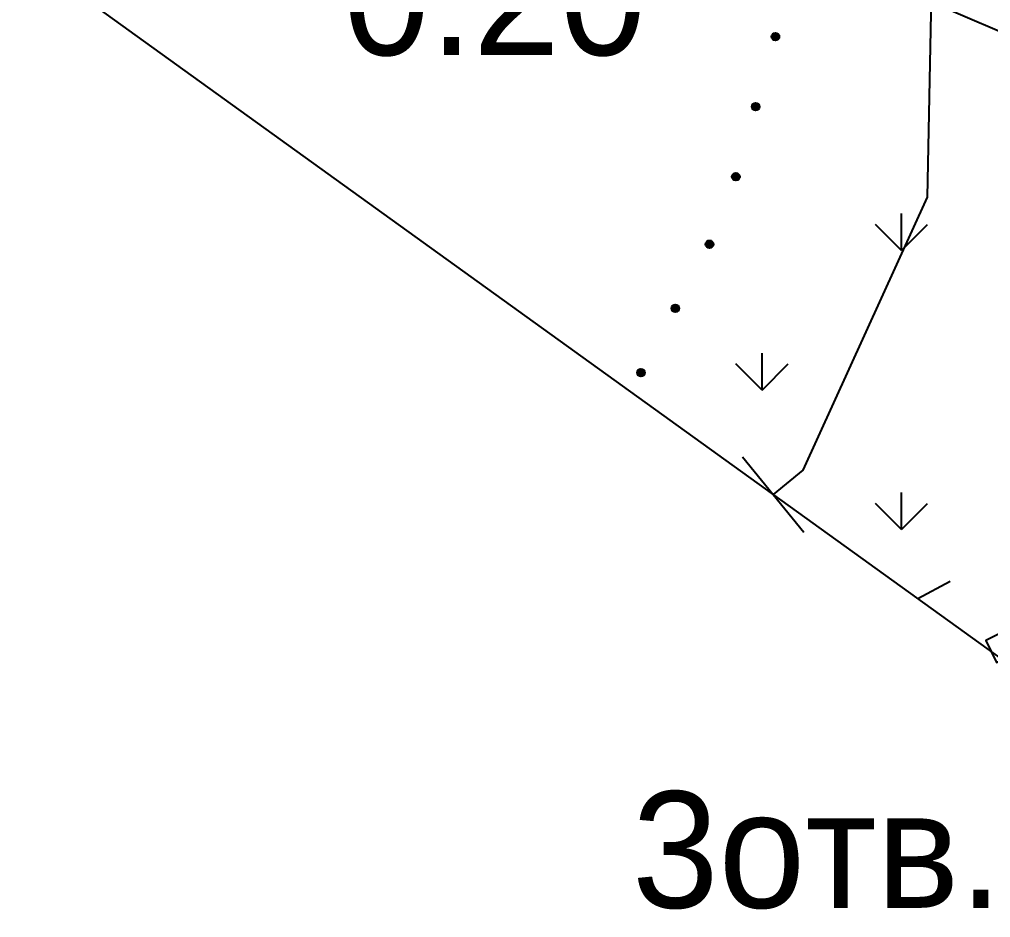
# Model space of a CAD drawing. Header units: metres. Extents: x -2743 to 126, y 13385 to 13916.
# Drawn here: x -1885.6 to -1875.59, y 13611.51 to 13620.76 of the extents above; entities that cross this region are included whole.
import ezdxf

# ---------------------------------------------------------------- set-up
doc = ezdxf.new("R2010")
doc.units = ezdxf.units.M
for name, color, linetype in [('GREEN_LAWN', 82, 'Continuous'), ('output[1-12]_3_ДЖКХ-24_03233kl$0$Красные линии', 7, 'Continuous'), ('output[1-12]_3_ДЖКХ-24_03233tp$0$Граница растительности и грунта', 7, 'Continuous'), ('output[1-12]_3_ДЖКХ-24_03233tp$0$Граница улицы', 7, 'Continuous'), ('output[1-12]_3_ДЖКХ-24_03233tp$0$Леса и газоны', 7, 'Continuous'), ('output[1-12]_3_ДЖКХ-24_03233up$0$Кабели', 7, 'Continuous'), ('output[1-12]_3_ДЖКХ-24_03233up$0$Кабель связи', 7, 'Continuous'), ('output[1-12]_brd$0$Граница заказа', 7, 'Continuous')]:
    doc.layers.add(name, color=color, linetype=linetype)

msp = doc.modelspace()

# ---------------------------------------------------------------- hatches: boundary and pattern name
at = {"layer": 'GREEN_LAWN'}
h = msp.add_hatch(dxfattribs=at)
h.set_pattern_fill('GRASS', color=82, scale=0.08)
h.paths.add_polyline_path([(-1875.975, 13625.77), (-1876.475, 13624.27), (-1875.475, 13623.77), (-1875.254, 13624.212), (-1875.134, 13624.451), (-1875.074, 13624.571), (-1874.975, 13624.77), (-1873.975, 13624.77), (-1871.975, 13623.27), (-1867.475, 13621.77), (-1867.975, 13620.77), (-1870.475, 13619.77), (-1870.975, 13617.77), (-1872.975, 13617.27), (-1875.475, 13615.27), (-1876.975, 13615.27), (-1878.975, 13617.27), (-1877.975, 13618.27), (-1876.975, 13621.77), (-1876.975, 13623.77), (-1878.975, 13625.77), (-1878.975, 13626.77), (-1875.975, 13625.77)])
h.paths.add_polyline_path([(-1874.227, 13617.276), (-1873.984, 13617.3), (-1873.75, 13617.371), (-1873.535, 13617.486), (-1873.346, 13617.641), (-1873.191, 13617.83), (-1873.076, 13618.045), (-1873.005, 13618.279), (-1872.981, 13618.522), (-1873.005, 13618.765), (-1873.076, 13618.999), (-1873.191, 13619.214), (-1873.346, 13619.403), (-1873.535, 13619.558), (-1873.75, 13619.673), (-1873.984, 13619.744), (-1874.227, 13619.768), (-1874.47, 13619.744), (-1874.704, 13619.673), (-1874.919, 13619.558), (-1875.108, 13619.403), (-1875.263, 13619.214), (-1875.378, 13618.999), (-1875.449, 13618.765), (-1875.473, 13618.522), (-1875.449, 13618.279), (-1875.378, 13618.045), (-1875.263, 13617.83), (-1875.108, 13617.641), (-1874.919, 13617.486), (-1874.704, 13617.371), (-1874.47, 13617.3), (-1874.227, 13617.276)], flags=0)
h.paths.add_polyline_path([(-1873.227, 13620.02), (-1873.129, 13620.029), (-1873.035, 13620.058), (-1872.948, 13620.104), (-1872.872, 13620.167), (-1872.809, 13620.243), (-1872.763, 13620.33), (-1872.734, 13620.424), (-1872.727, 13620.497), (-1872.72, 13620.424), (-1872.691, 13620.33), (-1872.645, 13620.243), (-1872.582, 13620.167), (-1872.506, 13620.104), (-1872.419, 13620.058), (-1872.325, 13620.029), (-1872.227, 13620.02), (-1872.129, 13620.029), (-1872.035, 13620.058), (-1871.948, 13620.104), (-1871.872, 13620.167), (-1871.809, 13620.243), (-1871.763, 13620.33), (-1871.734, 13620.424), (-1871.725, 13620.522), (-1871.734, 13620.62), (-1871.763, 13620.714), (-1871.809, 13620.801), (-1871.872, 13620.877), (-1871.948, 13620.94), (-1872.035, 13620.986), (-1872.129, 13621.015), (-1872.202, 13621.022), (-1872.129, 13621.029), (-1872.035, 13621.058), (-1871.948, 13621.104), (-1871.872, 13621.167), (-1871.809, 13621.243), (-1871.763, 13621.33), (-1871.734, 13621.424), (-1871.725, 13621.522), (-1871.734, 13621.62), (-1871.763, 13621.714), (-1871.809, 13621.801), (-1871.872, 13621.877), (-1871.948, 13621.94), (-1872.035, 13621.986), (-1872.129, 13622.015), (-1872.202, 13622.022), (-1872.129, 13622.029), (-1872.035, 13622.058), (-1871.948, 13622.104), (-1871.872, 13622.167), (-1871.809, 13622.243), (-1871.763, 13622.33), (-1871.734, 13622.424), (-1871.725, 13622.522), (-1871.734, 13622.62), (-1871.763, 13622.714), (-1871.809, 13622.801), (-1871.872, 13622.877), (-1871.948, 13622.94), (-1872.035, 13622.986), (-1872.129, 13623.015), (-1872.227, 13623.024), (-1872.325, 13623.015), (-1872.419, 13622.986), (-1872.506, 13622.94), (-1872.582, 13622.877), (-1872.645, 13622.801), (-1872.691, 13622.714), (-1872.72, 13622.62), (-1872.727, 13622.547), (-1872.734, 13622.62), (-1872.763, 13622.714), (-1872.809, 13622.801), (-1872.872, 13622.877), (-1872.948, 13622.94), (-1873.035, 13622.986), (-1873.129, 13623.015), (-1873.227, 13623.024), (-1873.325, 13623.015), (-1873.419, 13622.986), (-1873.506, 13622.94), (-1873.582, 13622.877), (-1873.645, 13622.801), (-1873.691, 13622.714), (-1873.72, 13622.62), (-1873.727, 13622.547), (-1873.734, 13622.62), (-1873.763, 13622.714), (-1873.809, 13622.801), (-1873.872, 13622.877), (-1873.948, 13622.94), (-1874.035, 13622.986), (-1874.129, 13623.015), (-1874.227, 13623.024), (-1874.325, 13623.015), (-1874.419, 13622.986), (-1874.506, 13622.94), (-1874.582, 13622.877), (-1874.645, 13622.801), (-1874.691, 13622.714), (-1874.72, 13622.62), (-1874.729, 13622.522), (-1874.72, 13622.424), (-1874.691, 13622.33), (-1874.645, 13622.243), (-1874.582, 13622.167), (-1874.506, 13622.104), (-1874.419, 13622.058), (-1874.325, 13622.029), (-1874.252, 13622.022), (-1874.325, 13622.015), (-1874.419, 13621.986), (-1874.506, 13621.94), (-1874.582, 13621.877), (-1874.645, 13621.801), (-1874.691, 13621.714), (-1874.72, 13621.62), (-1874.729, 13621.522), (-1874.72, 13621.424), (-1874.691, 13621.33), (-1874.645, 13621.243), (-1874.582, 13621.167), (-1874.506, 13621.104), (-1874.419, 13621.058), (-1874.325, 13621.029), (-1874.252, 13621.022), (-1874.325, 13621.015), (-1874.419, 13620.986), (-1874.506, 13620.94), (-1874.582, 13620.877), (-1874.645, 13620.801), (-1874.691, 13620.714), (-1874.72, 13620.62), (-1874.729, 13620.522), (-1874.72, 13620.424), (-1874.691, 13620.33), (-1874.645, 13620.243), (-1874.582, 13620.167), (-1874.506, 13620.104), (-1874.419, 13620.058), (-1874.325, 13620.029), (-1874.227, 13620.02), (-1874.129, 13620.029), (-1874.035, 13620.058), (-1873.948, 13620.104), (-1873.872, 13620.167), (-1873.809, 13620.243), (-1873.763, 13620.33), (-1873.734, 13620.424), (-1873.727, 13620.497), (-1873.72, 13620.424), (-1873.691, 13620.33), (-1873.645, 13620.243), (-1873.582, 13620.167), (-1873.506, 13620.104), (-1873.419, 13620.058), (-1873.325, 13620.029), (-1873.227, 13620.02)], flags=0)
h.paths.add_polyline_path([(-1869.227, 13621.02), (-1869.129, 13621.029), (-1869.035, 13621.058), (-1868.948, 13621.104), (-1868.872, 13621.167), (-1868.809, 13621.243), (-1868.763, 13621.33), (-1868.734, 13621.424), (-1868.725, 13621.522), (-1868.734, 13621.62), (-1868.763, 13621.714), (-1868.809, 13621.801), (-1868.872, 13621.877), (-1868.948, 13621.94), (-1869.035, 13621.986), (-1869.129, 13622.015), (-1869.227, 13622.024), (-1869.325, 13622.015), (-1869.419, 13621.986), (-1869.506, 13621.94), (-1869.582, 13621.877), (-1869.645, 13621.801), (-1869.691, 13621.714), (-1869.72, 13621.62), (-1869.729, 13621.522), (-1869.72, 13621.424), (-1869.691, 13621.33), (-1869.645, 13621.243), (-1869.582, 13621.167), (-1869.506, 13621.104), (-1869.419, 13621.058), (-1869.325, 13621.029), (-1869.227, 13621.02)], flags=0)

# ---------------------------------------------------------------- linework, layer by layer
at = {"layer": 'output[1-12]_3_ДЖКХ-24_03233kl$0$Красные линии'}
for points in [[(-1875.122, 13620.749), (-1876.041, 13621.141), (-1876.139, 13620.911), (-1875.22, 13620.519), (-1875.122, 13620.749)], [(-1875.452, 13614.458), (-1875.645, 13614.362), (-1875.534, 13614.138), (-1875.338, 13614.235), (-1874.644, 13614.6), (-1874.76, 13614.821), (-1875.452, 13614.458)]]:
    msp.add_lwpolyline(points, close=True, dxfattribs=at)
at = {"layer": 'output[1-12]_3_ДЖКХ-24_03233tp$0$Граница растительности и грунта'}
for points in [[(-1877.843, 13620.608), (-1877.851, 13620.579)], [(-1877.835, 13620.616), (-1877.849, 13620.568)], [(-1877.829, 13620.618), (-1877.845, 13620.563)], [(-1877.823, 13620.621), (-1877.841, 13620.557)], [(-1877.818, 13620.622), (-1877.837, 13620.553)], [(-1877.812, 13620.623), (-1877.833, 13620.551)], [(-1877.807, 13620.623), (-1877.828, 13620.548)], [(-1877.802, 13620.622), (-1877.824, 13620.545)], [(-1877.798, 13620.62), (-1877.819, 13620.545)], [(-1877.793, 13620.618), (-1877.814, 13620.544)], [(-1877.789, 13620.615), (-1877.809, 13620.544)], [(-1877.784, 13620.612), (-1877.803, 13620.545)], [(-1877.781, 13620.607), (-1877.797, 13620.547)], [(-1877.777, 13620.602), (-1877.792, 13620.55)], [(-1877.774, 13620.592), (-1877.785, 13620.556)], [(-1877.772, 13620.581), (-1877.775, 13620.573)], [(-1878.047, 13619.886), (-1878.055, 13619.857)], [(-1878.039, 13619.894), (-1878.053, 13619.846)], [(-1878.033, 13619.897), (-1878.049, 13619.841)], [(-1878.027, 13619.899), (-1878.045, 13619.836)], [(-1878.022, 13619.901), (-1878.041, 13619.831)], [(-1878.016, 13619.901), (-1878.037, 13619.829)], [(-1878.011, 13619.901), (-1878.032, 13619.826)], [(-1878.006, 13619.9), (-1878.028, 13619.823)], [(-1878.002, 13619.898), (-1878.023, 13619.823)], [(-1877.997, 13619.896), (-1878.018, 13619.823)], [(-1877.993, 13619.894), (-1878.013, 13619.822)], [(-1877.988, 13619.89), (-1878.007, 13619.823)], [(-1877.985, 13619.885), (-1878.001, 13619.825)], [(-1877.981, 13619.88), (-1877.996, 13619.828)], [(-1877.978, 13619.871), (-1877.989, 13619.834)], [(-1877.976, 13619.86), (-1877.979, 13619.851)], [(-1878.251, 13619.164), (-1878.259, 13619.135)], [(-1878.243, 13619.172), (-1878.257, 13619.124)], [(-1878.237, 13619.175), (-1878.253, 13619.119)], [(-1878.231, 13619.177), (-1878.249, 13619.114)], [(-1878.226, 13619.179), (-1878.245, 13619.11)], [(-1878.22, 13619.18), (-1878.241, 13619.107)], [(-1878.215, 13619.179), (-1878.236, 13619.104)], [(-1878.21, 13619.179), (-1878.232, 13619.102)], [(-1878.206, 13619.176), (-1878.227, 13619.101)], [(-1878.201, 13619.174), (-1878.222, 13619.101)], [(-1878.197, 13619.172), (-1878.217, 13619.101)], [(-1878.192, 13619.168), (-1878.211, 13619.101)], [(-1878.189, 13619.163), (-1878.205, 13619.104)], [(-1878.185, 13619.158), (-1878.199, 13619.106)], [(-1878.182, 13619.149), (-1878.192, 13619.112)], [(-1878.18, 13619.138), (-1878.183, 13619.129)], [(-1878.506, 13618.482), (-1878.53, 13618.438)], [(-1878.515, 13618.475), (-1878.53, 13618.449)], [(-1878.5, 13618.483), (-1878.527, 13618.432)], [(-1878.494, 13618.484), (-1878.525, 13618.426)], [(-1878.488, 13618.484), (-1878.522, 13618.421)], [(-1878.483, 13618.484), (-1878.518, 13618.418)], [(-1878.478, 13618.482), (-1878.514, 13618.414)], [(-1878.473, 13618.481), (-1878.511, 13618.41)], [(-1878.469, 13618.478), (-1878.506, 13618.409)], [(-1878.465, 13618.474), (-1878.501, 13618.407)], [(-1878.461, 13618.471), (-1878.496, 13618.406)], [(-1878.458, 13618.467), (-1878.491, 13618.405)], [(-1878.455, 13618.461), (-1878.484, 13618.407)], [(-1878.452, 13618.455), (-1878.478, 13618.408)], [(-1878.452, 13618.446), (-1878.47, 13618.412)], [(-1878.452, 13618.435), (-1878.456, 13618.427)], [(-1878.86, 13617.82), (-1878.884, 13617.776)], [(-1878.869, 13617.814), (-1878.883, 13617.787)], [(-1878.854, 13617.822), (-1878.881, 13617.77)], [(-1878.847, 13617.823), (-1878.878, 13617.765)], [(-1878.842, 13617.823), (-1878.875, 13617.76)], [(-1878.836, 13617.822), (-1878.872, 13617.756)], [(-1878.831, 13617.821), (-1878.868, 13617.752)], [(-1878.826, 13617.82), (-1878.864, 13617.749)], [(-1878.822, 13617.816), (-1878.859, 13617.747)], [(-1878.819, 13617.813), (-1878.854, 13617.746)], [(-1878.815, 13617.81), (-1878.85, 13617.745)], [(-1878.811, 13617.806), (-1878.844, 13617.744)], [(-1878.809, 13617.8), (-1878.838, 13617.745)], [(-1878.806, 13617.794), (-1878.832, 13617.746)], [(-1878.805, 13617.784), (-1878.823, 13617.751)], [(-1878.806, 13617.773), (-1878.81, 13617.765)], [(-1879.214, 13617.159), (-1879.237, 13617.115)], [(-1879.207, 13617.16), (-1879.235, 13617.109)], [(-1879.201, 13617.161), (-1879.232, 13617.103)], [(-1879.195, 13617.162), (-1879.229, 13617.098)], [(-1879.19, 13617.161), (-1879.225, 13617.095)], [(-1879.185, 13617.16), (-1879.222, 13617.091)], [(-1879.18, 13617.158), (-1879.218, 13617.088)], [(-1879.176, 13617.155), (-1879.213, 13617.086)], [(-1879.223, 13617.153), (-1879.237, 13617.126)], [(-1879.172, 13617.152), (-1879.208, 13617.085)], [(-1879.168, 13617.148), (-1879.203, 13617.083)], [(-1879.165, 13617.144), (-1879.198, 13617.083)], [(-1879.162, 13617.138), (-1879.191, 13617.084)], [(-1879.16, 13617.132), (-1879.185, 13617.085)], [(-1879.159, 13617.123), (-1879.177, 13617.09)], [(-1879.159, 13617.112), (-1879.164, 13617.104)]]:
    msp.add_lwpolyline(points, dxfattribs=at)
for centre in [(-1877.812, 13620.583), (-1878.016, 13619.862), (-1878.22, 13619.14), (-1878.491, 13618.445), (-1878.844, 13617.784), (-1879.198, 13617.122)]:
    msp.add_circle(centre, 0.04, dxfattribs=at)
at = {"layer": 'output[1-12]_3_ДЖКХ-24_03233tp$0$Граница улицы'}
msp.add_lwpolyline([(-1876.013, 13614.97), (-1876.344, 13614.793)], dxfattribs=at)
at = {"layer": 'output[1-12]_3_ДЖКХ-24_03233up$0$Кабели'}
for points in [[(-1876.98, 13625.401), (-1877.106, 13624.433), (-1876.164, 13623.239), (-1876.249, 13618.928), (-1877.53, 13616.116), (-1877.836, 13615.867)], [(-1878.151, 13616.255), (-1877.52, 13615.479)]]:
    msp.add_lwpolyline(points, dxfattribs=at)
at = {"layer": 'output[1-12]_brd$0$Граница заказа'}
msp.add_lwpolyline([(-2346.581, 13797.271), (-2166.599, 13756.435), (-2146.461, 13744.448), (-2137.057, 13735.438), (-2116.083, 13730.556), (-2106.947, 13730.964), (-2106.947, 13685.73), (-2024.861, 13668.702), (-2016.466, 13689.267), (-1943.717, 13663.309), (-1875.376, 13614.096), (-1826.303, 13588.476), (-1816.168, 13541.725), (-1765.892, 13527.485), (-1735.115, 13529.544), (-1686.146, 13524.756), (-1676.411, 13564.262), (-1525.599, 13535.005), (-1412.062, 13512.979), (-1427.758, 13454.715), (-1407.548, 13450.243), (-1398.752, 13489.999), (-1344.683, 13479.798), (-1272.603, 13462.997)], dxfattribs=at)

# ---------------------------------------------------------------- texts
at = {"layer": 'output[1-12]_3_ДЖКХ-24_03233tp$0$Леса и газоны'}
msp.add_text('0.20', height=1.2, dxfattribs=at).set_placement((-1882.265, 13620.393))
at = {"layer": 'output[1-12]_3_ДЖКХ-24_03233up$0$Кабель связи'}
msp.add_text('3отв.', height=1.2, dxfattribs=at).set_placement((-1879.29, 13611.609))

doc.saveas('drawing.dxf')
